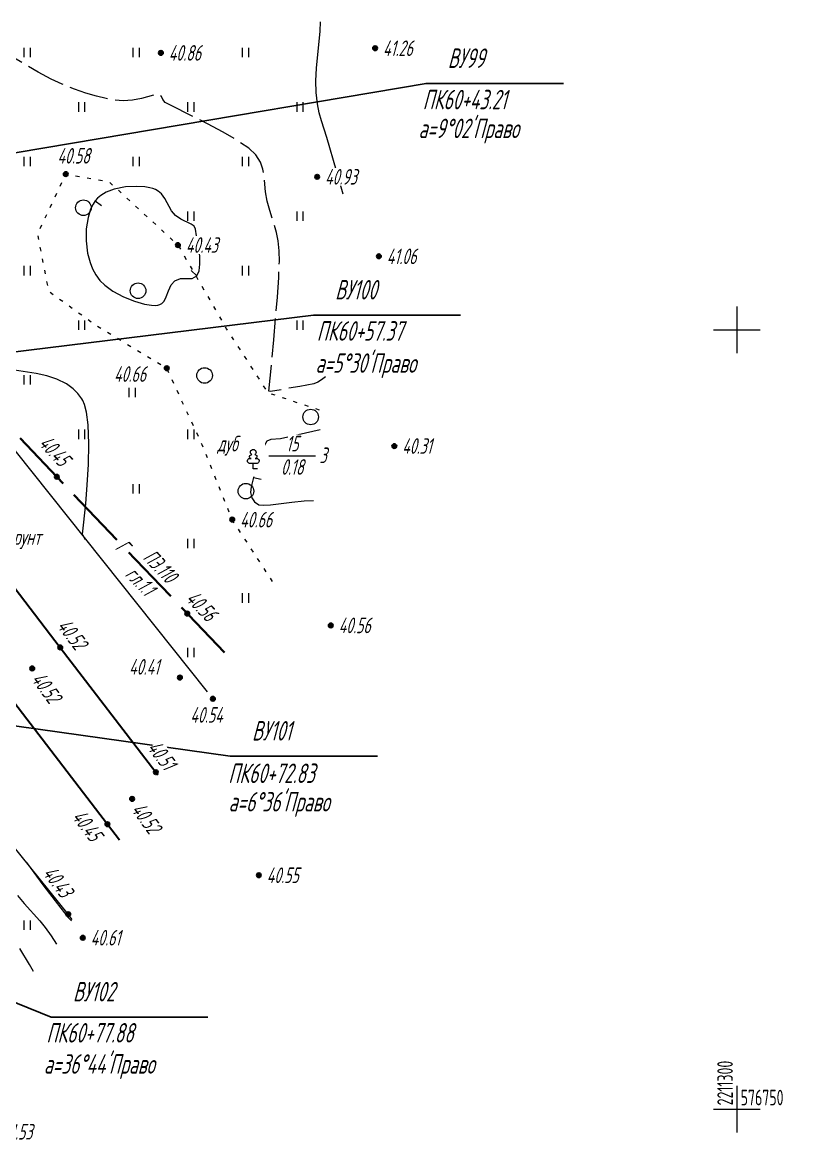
# Model space of a CAD drawing. Extents: x 2208637 to 2213412, y 575334 to 577367.
# Drawn here: x 2211254.2 to 2211303.8, y 576748 to 576819.7 of the extents above; entities that cross this region are included whole.
import ezdxf
from ezdxf.enums import TextEntityAlignment as Align

# ---------------------------------------------------------------- set-up
doc = ezdxf.new("R2010")
doc.units = 0
doc.header["$LTSCALE"] = 0.5
for name, pattern in [('2000_366_2', [1.5, 0.5, -1]), ('500_122_1_2', [10, 8, -2]), ('500_329_3', [6, 5, -1])]:
    doc.linetypes.add(name, pattern=pattern)
doc.layers.get('0').update_dxf_attribs({"lineweight": 25})
for name, color, linetype, lineweight in [('ИИ_ГАЗОПРОВОДЫ', 150, 'Continuous', 25), ('ИИ_ГОРИЗОНТАЛИ_ОСН', 32, 'Continuous', 15), ('ИИ_ДОРОГИ_АД', 7, 'Continuous', 25), ('ИИ_КООРДИНАТНАЯ_СЕТКА', 3, 'Continuous', 25), ('ИИ_ОТМЕТКИ', 7, 'Continuous', 25), ('ИИ_ТРАССЫ_КЛС', 5, 'Continuous', 40), ('ИИ_УГОДЬЯ', 7, 'Continuous', 25)]:
    doc.layers.add(name, color=color, linetype=linetype, lineweight=lineweight)
doc.styles.add('BM431', font='', dxfattribs={"height": 1})
doc.styles.add('D431', font='', dxfattribs={"height": 1})
doc.styles.add('GOST 2.304', font='cs_gost2304.shx', dxfattribs={"width": 0.8, "oblique": 15})
doc.styles.get('BM431').set_extended_font_data('bm431', italic=True)
doc.styles.get('D431').set_extended_font_data('D431', italic=True)

# ---------------------------------------------------------------- blocks, each defined once
blk = doc.blocks.new('500_12')
at = {"color": 0, "linetype": 'Continuous', "lineweight": -2, "flags": 128}
for points in [[(0, 3), (0, -3)], [(-3, 0), (3, 0)]]:
    blk.add_lwpolyline(points, dxfattribs=at)
at = {"color": 7, "linetype": 'Continuous', "lineweight": -2, "style": 'D431'}
blk.add_attdef('Вертикальная_подпись', (-0.5, 0.5), '', height=2, rotation=90, dxfattribs=at)
blk.add_attdef('Горизонтальная_подпись', (0.5, 0.5), '', height=2, dxfattribs=at)
blk = doc.blocks.new('500_329_6')
at = {"color": 0, "linetype": 'Continuous', "lineweight": -2}
blk.add_lwpolyline([(0, 0), (1, 0)], dxfattribs=at)
blk = doc.blocks.new('500_401')
at = {"color": 0, "linetype": 'Continuous', "lineweight": -2}
for points in [[(-0.4, 0), (-0.4, 1.2)], [(0.4, 0), (0.4, 1.2)]]:
    blk.add_lwpolyline(points, dxfattribs=at)
blk = doc.blocks.new('500_368')
at = {"color": 0, "linetype": 'Continuous', "lineweight": -2}
blk.add_circle((0, 0), 1, dxfattribs=at)
blk = doc.blocks.new('500_330_1')
at = {"linetype": 'Continuous', "lineweight": -2}
h = blk.add_hatch(color=0, dxfattribs=at)
h.dxf.hatch_style = 1
edge = h.paths.add_edge_path()
edge.add_arc((0, 0), 0.3, 0, 360)
at = {"color": 0, "linetype": 'Continuous', "lineweight": -2}
blk.add_circle((0, 0), 0.3, dxfattribs=at)
at = {"color": 0, "linetype": 'Continuous', "lineweight": -2, "style": 'GOST 2.304', "flags": 1}
for tag, p in [('Номер', (-1, -1)), ('Номер_рабочей_станции', (-1, -3.5))]:
    blk.add_attdef(tag, text='', height=2, dxfattribs=at).set_placement(p, align=Align.RIGHT)
at = {"color": 0, "linetype": 'Continuous', "lineweight": -2, "style": 'GOST 2.304'}
blk.add_attdef('Высота', (1, -1), '', height=2, dxfattribs=at)
at = {"color": 0, "linetype": 'Continuous', "lineweight": -2, "style": 'GOST 2.304', "flags": 1}
blk.add_attdef('Код', (0, -3.5), '', height=2, dxfattribs=at)
blk = doc.blocks.new('*U21')
at = {"color": 0, "linetype": 'Continuous', "lineweight": -2, "style": 'BM431'}
for tag, p in [('Характеристика', (3, 1.5)), ('Высота', (3, -3.5))]:
    blk.add_attdef(tag, p, '', height=2, dxfattribs=at)
at = {"color": 7, "linetype": 'Continuous', "lineweight": -2, "true_color": 0xffffff}
blk.add_wipeout([(0, 1.1), (0, -1.1), (1.2, -1.1), (1.2, 1.1)], dxfattribs=at)
at = {"color": 0, "linetype": 'Continuous', "lineweight": -2, "style": 'BM431'}
blk.add_attdef('Индекс_назначения_трубопровода', text='', height=2, dxfattribs=at).set_placement((0, 0), align=Align.MIDDLE_LEFT)
blk = doc.blocks.new('Лист 024_УС_ПК2+00-ПК8+57.26|2000_367_1')
at = {"color": 0, "linetype": 'Continuous', "lineweight": -2, "style": 'BM431'}
blk.add_attdef('Порода_деревьев_1', text='', height=2, dxfattribs=at).set_placement((-2, 2.25), align=Align.RIGHT)
at = {"color": 0, "linetype": 'Continuous', "lineweight": -2, "style": 'D431'}
blk.add_attdef('Расстояние_между_деревьями', text='', height=2, dxfattribs=at).set_placement((8.5, 1.75), align=Align.MIDDLE_LEFT)
at = {"color": 7, "linetype": 'Continuous', "lineweight": -2, "true_color": 0xffffff}
blk.add_wipeout([(-1.5, 4.5), (1.5, 4.5), (1.5, -1), (-1.5, -1)], dxfattribs=at)
at = {"color": 0, "linetype": 'Continuous', "lineweight": -2}
blk.add_lwpolyline([(0.56, 0), (0, 0), (0, 0.7), (-0.39, 0.7, -1.340077), (-0.26, 1.32, -0.944856), (-0.19, 1.84, -3.479234), (0.19, 1.84, -0.944856), (0.26, 1.32, -1.340077), (0.39, 0.7, 0), (0, 0.7, 0.669612)], format="xyb", dxfattribs=at)
blk.add_lwpolyline([(2, 1.7), (8, 1.7)], dxfattribs=at)
at = {"color": 0, "linetype": 'Continuous', "lineweight": -2, "style": 'D431'}
blk.add_attdef('Высота_древостоя', text='', height=2, dxfattribs=at).set_placement((5, 2.25), align=Align.CENTER)
at = {"color": 0, "linetype": 'Continuous', "lineweight": -2, "style": 'BM431'}
blk.add_attdef('Порода_деревьев_2', text='', height=2, dxfattribs=at).set_placement((-2, -0.75), align=Align.RIGHT)
at = {"color": 0, "linetype": 'Continuous', "lineweight": -2, "style": 'D431'}
blk.add_attdef('Средняя_толщина_стволов', text='', height=2, dxfattribs=at).set_placement((5, 1.25), align=Align.TOP_CENTER)

msp = doc.modelspace()

# ---------------------------------------------------------------- linework, layer by layer
at = {"layer": 'ИИ_ГАЗОПРОВОДЫ', "linetype": '500_122_1_2', "lineweight": 40, "elevation": 629.549, "flags": 128}
msp.add_lwpolyline([(2211183.591, 576876.872), (2211186.516, 576871.351), (2211192.136, 576860.751), (2211194.105, 576858.431), (2211205.965, 576844.89), (2211213.428, 576836.486), (2211217.544, 576831.882), (2211223.02, 576825.757), (2211232.134, 576816.04), (2211236.684, 576811.279), (2211241.977, 576805.703), (2211251.484, 576795.729), (2211263.068, 576783.571), (2211267.382, 576779.049)], dxfattribs=at)
at = {"layer": 'ИИ_ГОРИЗОНТАЛИ_ОСН', "flags": 128}
for points, elevation in [([(2211274.769, 576808.718), (2211274.324, 576810.202), (2211273.709, 576812.344), (2211273.367, 576813.421), (2211273.23, 576813.93), (2211273.116, 576814.509), (2211273.025, 576815.225), (2211273.001, 576815.971), (2211273.044, 576816.789), (2211273.291, 576819.165), (2211273.315, 576819.758)], 41), ([(2211258.232, 576786.563), (2211258.091, 576786.81), (2211258.051, 576786.9), (2211258.251, 576788.835), (2211258.346, 576790.05), (2211258.417, 576791.372), (2211258.441, 576792.693), (2211258.395, 576793.906), (2211258.292, 576794.728), (2211258.169, 576795.221), (2211258.062, 576795.479), (2211258, 576795.583), (2211257.736, 576795.927), (2211257.441, 576796.219), (2211257.006, 576796.537), (2211256.406, 576796.837), (2211255.759, 576797.049), (2211255.079, 576797.199), (2211253.685, 576797.407), (2211252.903, 576797.456), (2211252.173, 576797.401), (2211251.504, 576797.282), (2211250.366, 576797.015), (2211249.91, 576796.946)], 40.5), ([(2211273.292, 576793.58), (2211270.741, 576793.012), (2211270.123, 576792.978), (2211269.87, 576792.858), (2211269.7, 576792.563), (2211269.47, 576791.989), (2211269.224, 576791.268), (2211269.004, 576790.534), (2211268.853, 576789.921), (2211268.812, 576789.562), (2211268.905, 576789.228), (2211269.082, 576788.969), (2211269.36, 576788.78), (2211269.637, 576788.746), (2211270.107, 576788.78), (2211271.46, 576788.95), (2211272.261, 576789.032), (2211272.851, 576789.063)], 40.5), ([(2211254.445, 576765.834), (2211255.567, 576764.317), (2211256.654, 576762.892), (2211257.132, 576762.31), (2211257.337, 576762.093)], 40.5), ([(2211253.872, 576763.705), (2211254.296, 576763.194), (2211255.303, 576762.084), (2211255.642, 576761.667), (2211256.029, 576761.133), (2211256.364, 576760.598)], 41), ([(2211254.896, 576758.837), (2211254.647, 576759.284), (2211254.028, 576760.32)], 41.5)]:
    msp.add_lwpolyline(points, dxfattribs=dict(at, elevation=elevation))
at = {"layer": 'ИИ_ГОРИЗОНТАЛИ_ОСН', "color": 32, "linetype": '500_329_3', "lineweight": 20, "elevation": 40.75, "flags": 128}
msp.add_lwpolyline([(2211273.625, 576796.99), (2211273.374, 576796.797), (2211273.14, 576796.642), (2211272.87, 576796.542), (2211271.982, 576796.373), (2211270.092, 576796.044), (2211269.991, 576796.06), (2211270.307, 576799.355), (2211270.54, 576802.109), (2211270.625, 576803.367), (2211270.671, 576804.395), (2211270.663, 576805.08), (2211270.588, 576805.718), (2211270.483, 576806.242), (2211270.354, 576806.704), (2211270.052, 576807.656), (2211269.891, 576808.251), (2211269.777, 576808.862), (2211269.689, 576809.862), (2211269.615, 576810.307), (2211269.457, 576810.755), (2211269.165, 576811.232), (2211268.709, 576811.656), (2211267.971, 576812.154), (2211267.053, 576812.687), (2211266.059, 576813.218), (2211263.633, 576814.437), (2211263.351, 576814.594), (2211263.199, 576814.792), (2211263.101, 576814.978), (2211262.938, 576815.109), (2211262.706, 576815.096), (2211261.823, 576814.846), (2211261.253, 576814.728), (2211260.651, 576814.693), (2211260.127, 576814.74), (2211259.558, 576814.84), (2211258.938, 576814.991), (2211258.264, 576815.195), (2211257.53, 576815.451), (2211256.733, 576815.759), (2211256.03, 576816.086), (2211255.204, 576816.532), (2211251.822, 576818.523), (2211251.243, 576818.826), (2211250.886, 576818.952), (2211250.463, 576818.934), (2211250.096, 576818.823), (2211249.768, 576818.661), (2211249.465, 576818.49), (2211249.229, 576818.324), (2211248.903, 576817.989), (2211248.665, 576817.835), (2211248.334, 576817.745), (2211247.954, 576817.712), (2211247.536, 576817.654), (2211247.09, 576817.49), (2211246.778, 576817.258), (2211246.533, 576816.971), (2211246.298, 576816.659), (2211246.015, 576816.351), (2211245.628, 576816.076), (2211245.21, 576815.879), (2211244.842, 576815.766), (2211244.479, 576815.704), (2211243.017, 576815.55), (2211240.948, 576815.407), (2211239.692, 576815.34), (2211238.455, 576815.29), (2211237.361, 576815.269), (2211236.534, 576815.285), (2211236.099, 576815.351), (2211235.777, 576815.577), (2211235.56, 576815.866), (2211235.05, 576816.824), (2211234.959, 576817.081), (2211234.852, 576817.321), (2211234.655, 576817.567), (2211234.265, 576817.826), (2211233.755, 576818.061), (2211233.053, 576818.324)], dxfattribs=at)
at = {"layer": 'ИИ_ГОРИЗОНТАЛИ_ОСН', "elevation": 40.5, "flags": 128}
msp.add_lwpolyline([(2211265.513, 576805.37), (2211265.465, 576805.65), (2211265.353, 576806.028), (2211265.295, 576806.454), (2211265.202, 576806.646), (2211265.013, 576806.787), (2211264.357, 576807.097), (2211263.996, 576807.344), (2211263.752, 576807.644), (2211263.319, 576808.429), (2211263.098, 576808.721), (2211262.892, 576808.902), (2211262.729, 576808.997), (2211262.557, 576809.063), (2211262.369, 576809.113), (2211262.035, 576809.17), (2211261.516, 576809.208), (2211260.802, 576809.176), (2211260.083, 576809.037), (2211259.554, 576808.836), (2211259.208, 576808.625), (2211259.01, 576808.453), (2211258.854, 576808.27), (2211258.726, 576808.074), (2211258.563, 576807.735), (2211258.399, 576807.216), (2211258.284, 576806.488), (2211258.272, 576805.712), (2211258.368, 576804.931), (2211258.524, 576804.331), (2211258.69, 576803.91), (2211258.897, 576803.524), (2211259.161, 576803.176), (2211259.484, 576802.86), (2211259.983, 576802.492), (2211260.672, 576802.117), (2211261.375, 576801.838), (2211262.028, 576801.658), (2211262.473, 576801.585), (2211262.74, 576801.573), (2211262.879, 576801.586), (2211263.004, 576801.622), (2211263.125, 576801.694), (2211263.269, 576801.85), (2211263.413, 576802.122), (2211263.558, 576802.511), (2211263.72, 576802.881), (2211263.956, 576803.156), (2211264.337, 576803.292), (2211265.076, 576803.298), (2211265.371, 576803.462), (2211265.518, 576803.781), (2211265.574, 576804.216), (2211265.571, 576804.682)], close=True, dxfattribs=at)
at = {"layer": 'ИИ_ДОРОГИ_АД', "lineweight": 20, "flags": 128}
for points in [[(2211234.671, 576816.139), (2211235.65, 576814.817), (2211248.413, 576798.8), (2211252.58, 576793.64), (2211266.041, 576776.785)], [(2211257.385, 576762.172), (2211257.13, 576762.51), (2211247.432, 576774.517), (2211240.32, 576785.12), (2211226.75, 576805.08), (2211226.172, 576805.931)]]:
    msp.add_lwpolyline(points, dxfattribs=at)
at = {"layer": 'ИИ_ДОРОГИ_АД', "lineweight": 30, "flags": 128}
for points in [[(2211231.769, 576812.668), (2211232.149, 576812.15), (2211239.752, 576801.862), (2211248.823, 576789.81), (2211256.616, 576779.63), (2211262.745, 576771.625), (2211262.88, 576771.449)], [(2211227.889, 576810.35), (2211228.524, 576809.483), (2211236.117, 576799.209), (2211245.257, 576787.066), (2211253.138, 576776.771), (2211259.636, 576768.283), (2211260.407, 576767.275)]]:
    msp.add_lwpolyline(points, dxfattribs=at)
at = {"layer": 'ИИ_ТРАССЫ_КЛС', "lineweight": 25, "flags": 128}
for points in [[(2211222.268, 576806.065), (2211280.079, 576815.808), (2211288.899, 576815.808)], [(2211215.123, 576793.842), (2211272.852, 576800.953), (2211282.294, 576800.953)], [(2211206.075, 576781.299), (2211267.521, 576772.656), (2211276.97, 576772.656)], [(2211202.671, 576777.573), (2211256.039, 576755.917), (2211266.081, 576755.917)]]:
    msp.add_lwpolyline(points, dxfattribs=at)
at = {"layer": 'ИИ_УГОДЬЯ', "linetype": '2000_366_2', "lineweight": 20, "flags": 128}
msp.add_lwpolyline([(2211270.231, 576783.858), (2211267.644, 576787.827), (2211265.724, 576792.621), (2211263.445, 576797.535), (2211258.886, 576800.292), (2211255.887, 576802.449), (2211255.167, 576806.165), (2211256.966, 576810), (2211259.726, 576809.521), (2211264.165, 576805.445), (2211267.284, 576800.052), (2211269.923, 576795.977), (2211273.412, 576794.815)], dxfattribs=at)

# ---------------------------------------------------------------- block references
at = {"layer": 'ИИ_ГОРИЗОНТАЛИ_ОСН'}
for p, xscale, yscale, zscale, rotation in [((2211258.854, 576808.27, 40.5), 0.5, 0.5, 0.5, 323.2864912446366), ((2211265.371, 576803.462, 40.5), 0.4999999999999999, 0.4999999999999999, 0.4999999999999999, 137.2116761066131), ((2211269.004, 576790.534, 40.5), 0.5, 0.5, 0.5, 346.0958851117539)]:
    msp.add_blockref('500_329_6', p, dxfattribs=dict(at, xscale=xscale, yscale=yscale, zscale=zscale, rotation=rotation))
at = {"layer": 'ИИ_КООРДИНАТНАЯ_СЕТКА', "color": 3, "lineweight": 20, "xscale": 0.5, "yscale": 0.5, "zscale": 0.5}
msp.add_blockref('500_12', (2211300, 576800), dxfattribs=at)
at = {"layer": 'ИИ_УГОДЬЯ', "lineweight": 20, "xscale": 0.5, "yscale": 0.5, "zscale": 0.5}
for name, p in [('500_401', (2211254.5, 576817.5)), ('500_401', (2211261.5, 576817.5)), ('500_401', (2211268.5, 576817.5)), ('500_401', (2211258, 576814)), ('500_401', (2211265, 576814)), ('500_401', (2211272, 576814)), ('500_401', (2211254.5, 576810.5)), ('500_401', (2211261.5, 576810.5)), ('500_401', (2211268.5, 576810.5)), ('500_368', (2211258.098, 576807.839)), ('500_401', (2211265, 576807)), ('500_401', (2211272, 576807)), ('500_401', (2211254.5, 576803.5)), ('500_401', (2211268.5, 576803.5)), ('500_368', (2211261.605, 576802.514)), ('500_401', (2211258, 576800)), ('500_401', (2211272, 576800)), ('500_368', (2211265.872, 576797.075)), ('500_401', (2211254.5, 576796.5)), ('500_401', (2211261.241, 576795.676)), ('500_368', (2211272.673, 576794.412)), ('500_401', (2211258, 576793)), ('500_401', (2211265, 576793)), ('500_401', (2211261.5, 576789.5)), ('500_368', (2211268.52, 576789.655)), ('500_401', (2211265, 576786)), ('500_401', (2211268.5, 576782.5)), ('500_401', (2211265, 576779)), ('500_401', (2211254.5, 576761.5))]:
    msp.add_blockref(name, p, dxfattribs=at)

# ---------------------------------------------------------------- wipeouts: each hides what was drawn before it
at = {"lineweight": 0}
for points, layer in [([(2211299.82, 576750.3), (2211299.82, 576754.04), (2211298.603, 576754.04), (2211298.603, 576750.3)], 'ИИ_КООРДИНАТНАЯ_СЕТКА'), ([(2211300.3, 576750.18), (2211303.84, 576750.18), (2211303.84, 576751.378), (2211300.3, 576751.378)], 'ИИ_КООРДИНАТНАЯ_СЕТКА'), ([(2211277.427, 576817.5), (2211279.968, 576817.5), (2211279.968, 576818.717), (2211277.427, 576818.717)], 'ИИ_ОТМЕТКИ'), ([(2211277.667, 576804.15), (2211280.208, 576804.15), (2211280.208, 576805.348), (2211277.667, 576805.348)], 'ИИ_ОТМЕТКИ'), ([(2211278.657, 576791.98), (2211281.298, 576791.98), (2211281.298, 576793.12), (2211278.657, 576793.12)], 'ИИ_ОТМЕТКИ'), ([(2211269.967, 576764.44), (2211272.768, 576764.44), (2211272.768, 576765.58), (2211269.967, 576765.58)], 'ИИ_ОТМЕТКИ'), ([(2211253.019, 576747.986), (2211255.64, 576747.986), (2211255.64, 576749.126), (2211253.019, 576749.126)], 'ИИ_ОТМЕТКИ'), ([(2211281.532, 576816.721), (2211284.942, 576816.721), (2211284.942, 576818.146), (2211281.532, 576818.146)], 'ИИ_ТРАССЫ_КЛС'), ([(2211274.304, 576801.866), (2211278.239, 576801.866), (2211278.239, 576803.291), (2211274.304, 576803.291)], 'ИИ_ТРАССЫ_КЛС'), ([(2211267.479, 576769.016), (2211276.43, 576769.016), (2211276.43, 576770.513), (2211267.479, 576770.513)], 'ИИ_ТРАССЫ_КЛС'), ([(2211255.629, 576752.192), (2211265.48, 576752.192), (2211265.48, 576753.689), (2211255.629, 576753.689)], 'ИИ_ТРАССЫ_КЛС')]:
    msp.add_wipeout(points, dxfattribs=at).dxf.layer = layer

# ---------------------------------------------------------------- next in the draw order: block references
at = {"layer": 'ИИ_КООРДИНАТНАЯ_СЕТКА', "color": 3, "lineweight": 20}
ref = msp.add_blockref('500_12', (2211300, 576750), dxfattribs=dict(at, xscale=0.5, yscale=0.5, zscale=0.5))
ref.add_attrib('Горизонтальная_подпись', '576750', (2211300.25, 576750.25), dxfattribs={"layer": '0', "color": 7, "linetype": 'Continuous', "lineweight": -2, "height": 1, "style": 'GOST 2.304', "width": 0.8})
ref.add_attrib('Вертикальная_подпись', '2211300', (2211299.75, 576750.25), dxfattribs={"layer": '0', "color": 7, "linetype": 'Continuous', "lineweight": -2, "height": 1, "rotation": 90, "style": 'GOST 2.304', "width": 0.8})
at = {"layer": 'ИИ_ОТМЕТКИ'}
ref = msp.add_blockref('500_330_1', (2211276.81, 576818.07, 41.26), dxfattribs=dict(at, xscale=0.5, yscale=0.5, zscale=0.5))
ref.add_attrib('Высота', '41.26', (2211277.31, 576817.57, 41.26), dxfattribs={"layer": '0', "color": 0, "linetype": 'Continuous', "lineweight": -2, "height": 1, "style": 'GOST 2.304', "oblique": 15, "width": 0.8})
ref = msp.add_blockref('500_330_1', (2211277.05, 576804.72, 41.06), dxfattribs=dict(at, xscale=0.5, yscale=0.5, zscale=0.5))
ref.add_attrib('Высота', '41.06', (2211277.55, 576804.22, 41.06), dxfattribs={"layer": '0', "color": 0, "linetype": 'Continuous', "lineweight": -2, "height": 1, "style": 'GOST 2.304', "oblique": 15, "width": 0.8})
ref = msp.add_blockref('500_330_1', (2211278.04, 576792.55, 40.31), dxfattribs=dict(at, xscale=0.5, yscale=0.5, zscale=0.5))
ref.add_attrib('Высота', '40.31', (2211278.54, 576792.05, 40.31), dxfattribs={"layer": '0', "color": 0, "linetype": 'Continuous', "lineweight": -2, "height": 1, "style": 'GOST 2.304', "oblique": 15, "width": 0.8})
ref = msp.add_blockref('500_330_1', (2211269.35, 576765.01, 40.55), dxfattribs=dict(at, xscale=0.5, yscale=0.5, zscale=0.5))
ref.add_attrib('Высота', '40.55', (2211269.85, 576764.51, 40.55), dxfattribs={"layer": '0', "color": 0, "linetype": 'Continuous', "lineweight": -2, "height": 1, "style": 'GOST 2.304', "oblique": 15, "width": 0.8})
ref = msp.add_blockref('500_330_1', (2211252.402, 576748.556, 41.53), dxfattribs=dict(at, xscale=0.5, yscale=0.5, zscale=0.5))
ref.add_attrib('Высота', '41.53', (2211252.902, 576748.056), dxfattribs={"layer": '0', "color": 0, "linetype": 'Continuous', "lineweight": -2, "height": 1, "style": 'GOST 2.304', "oblique": 15, "width": 0.8})

# ---------------------------------------------------------------- next in the draw order: texts
at = {"layer": 'ИИ_ТРАССЫ_КЛС', "lineweight": 25, "style": 'GOST 2.304', "oblique": 15, "width": 0.8}
for s, p in [('ВУ99', (2211281.469, 576816.808)), ('ВУ100', (2211274.242, 576801.953)), ("а=36°44'Право", (2211255.558, 576752.279))]:
    msp.add_text(s, height=1.25, dxfattribs=at).set_placement(p)

# ---------------------------------------------------------------- next in the draw order: wipeouts: each hides what was drawn before it
at = {"lineweight": 0}
for points, layer in [([(2211260.065, 576785.896), (2211260.595, 576785.34), (2211261.42, 576786.127), (2211260.891, 576786.683)], 'ИИ_ГАЗОПРОВОДЫ'), ([(2211253.262, 576786.141), (2211256.42, 576786.141), (2211256.42, 576787.012), (2211253.262, 576787.012)], 'ИИ_ДОРОГИ_АД'), ([(2211263.686, 576817.202), (2211266.407, 576817.202), (2211266.407, 576818.399), (2211263.686, 576818.399)], 'ИИ_ОТМЕТКИ'), ([(2211256.548, 576810.599), (2211259.349, 576810.599), (2211259.349, 576811.739), (2211256.548, 576811.739)], 'ИИ_ОТМЕТКИ'), ([(2211273.709, 576809.25), (2211276.51, 576809.25), (2211276.51, 576810.39), (2211273.709, 576810.39)], 'ИИ_ОТМЕТКИ'), ([(2211264.782, 576804.875), (2211267.643, 576804.875), (2211267.643, 576806.015), (2211264.782, 576806.015)], 'ИИ_ОТМЕТКИ'), ([(2211260.177, 576796.597), (2211262.898, 576796.597), (2211262.898, 576797.795), (2211260.177, 576797.795)], 'ИИ_ОТМЕТКИ'), ([(2211255.207, 576792.526), (2211257.18, 576790.455), (2211258.005, 576791.241), (2211256.032, 576793.312)], 'ИИ_ОТМЕТКИ'), ([(2211268.261, 576787.257), (2211270.982, 576787.257), (2211270.982, 576788.455), (2211268.261, 576788.455)], 'ИИ_ОТМЕТКИ'), ([(2211264.634, 576782.565), (2211266.512, 576780.596), (2211267.379, 576781.422), (2211265.501, 576783.391)], 'ИИ_ОТМЕТКИ'), ([(2211256.377, 576780.853), (2211258.094, 576778.61), (2211259.06, 576779.35), (2211257.343, 576781.593)], 'ИИ_ОТМЕТКИ'), ([(2211274.582, 576780.471), (2211277.303, 576780.471), (2211277.303, 576781.669), (2211274.582, 576781.669)], 'ИИ_ОТМЕТКИ'), ([(2211261.143, 576777.814), (2211263.844, 576777.814), (2211263.844, 576778.954), (2211261.143, 576778.954)], 'ИИ_ОТМЕТКИ'), ([(2211254.725, 576777.443), (2211256.4, 576775.169), (2211257.38, 576775.891), (2211255.705, 576778.165)], 'ИИ_ОТМЕТКИ'), ([(2211265.072, 576774.73), (2211267.732, 576774.73), (2211267.732, 576775.87), (2211265.072, 576775.87)], 'ИИ_ОТМЕТКИ'), ([(2211262.155, 576773.047), (2211263.76, 576770.95), (2211264.665, 576771.643), (2211263.06, 576773.74)], 'ИИ_ОТМЕТКИ'), ([(2211261.13, 576769.077), (2211262.805, 576766.803), (2211263.785, 576767.525), (2211262.11, 576769.799)], 'ИИ_ОТМЕТКИ'), ([(2211257.328, 576768.6), (2211259.067, 576766.328), (2211259.972, 576767.021), (2211258.233, 576769.293)], 'ИИ_ОТМЕТКИ'), ([(2211255.464, 576764.993), (2211257.186, 576762.709), (2211258.096, 576763.395), (2211256.374, 576765.68)], 'ИИ_ОТМЕТКИ'), ([(2211258.677, 576760.434), (2211261.318, 576760.434), (2211261.318, 576761.632), (2211258.677, 576761.632)], 'ИИ_ОТМЕТКИ'), ([(2211279.658, 576812.214), (2211288.609, 576812.214), (2211288.609, 576813.736), (2211279.658, 576813.736)], 'ИИ_ТРАССЫ_КЛС'), ([(2211273.127, 576799.219), (2211280.687, 576799.219), (2211280.687, 576800.716), (2211273.127, 576800.716)], 'ИИ_ТРАССЫ_КЛС'), ([(2211273.055, 576797.158), (2211282.006, 576797.158), (2211282.006, 576798.616), (2211273.055, 576798.616)], 'ИИ_ТРАССЫ_КЛС'), ([(2211268.974, 576773.569), (2211272.709, 576773.569), (2211272.709, 576774.994), (2211268.974, 576774.994)], 'ИИ_ТРАССЫ_КЛС'), ([(2211267.45, 576770.841), (2211274.985, 576770.841), (2211274.985, 576772.362), (2211267.45, 576772.362)], 'ИИ_ТРАССЫ_КЛС'), ([(2211257.492, 576756.83), (2211261.456, 576756.83), (2211261.456, 576758.352), (2211257.492, 576758.352)], 'ИИ_ТРАССЫ_КЛС'), ([(2211255.784, 576754.192), (2211263.344, 576754.192), (2211263.344, 576755.689), (2211255.784, 576755.689)], 'ИИ_ТРАССЫ_КЛС'), ([(2211266.385, 576792.135), (2211268.326, 576792.135), (2211268.326, 576793.306), (2211266.385, 576793.306)], 'ИИ_УГОДЬЯ'), ([(2211271.217, 576792.135), (2211272.205, 576792.135), (2211272.205, 576793.275), (2211271.217, 576793.275)], 'ИИ_УГОДЬЯ'), ([(2211273.293, 576791.385), (2211274.061, 576791.385), (2211274.061, 576792.525), (2211273.293, 576792.525)], 'ИИ_УГОДЬЯ'), ([(2211270.613, 576790.635), (2211272.641, 576790.635), (2211272.641, 576791.775), (2211270.613, 576791.775)], 'ИИ_УГОДЬЯ')]:
    msp.add_wipeout(points, dxfattribs=at).dxf.layer = layer

# ---------------------------------------------------------------- next in the draw order: block references
at = {"layer": 'ИИ_ОТМЕТКИ'}
ref = msp.add_blockref('500_330_1', (2211263.069, 576817.772, 40.86), dxfattribs=dict(at, xscale=0.5, yscale=0.5, zscale=0.5))
ref.add_attrib('Высота', '40.86', (2211263.569, 576817.272, -27.24), dxfattribs={"layer": '0', "color": 0, "linetype": 'Continuous', "lineweight": -2, "height": 1, "style": 'GOST 2.304', "oblique": 15, "width": 0.8})
ref = msp.add_blockref('500_330_1', (2211256.966, 576810, 40.583), dxfattribs=dict(at, xscale=0.5, yscale=0.5, zscale=0.5))
ref.add_attrib('Высота', '40.58', (2211256.431, 576810.669), dxfattribs={"layer": '0', "color": 0, "linetype": 'Continuous', "lineweight": -2, "height": 1, "style": 'GOST 2.304', "oblique": 15, "width": 0.8})
ref = msp.add_blockref('500_330_1', (2211273.092, 576809.82, 40.926), dxfattribs=dict(at, xscale=0.5, yscale=0.5, zscale=0.5))
ref.add_attrib('Высота', '40.93', (2211273.592, 576809.32, -27.284), dxfattribs={"layer": '0', "color": 0, "linetype": 'Continuous', "lineweight": -2, "height": 1, "style": 'GOST 2.304', "oblique": 15, "width": 0.8})
ref = msp.add_blockref('500_330_1', (2211264.165, 576805.445, 40.435), dxfattribs=dict(at, xscale=0.5, yscale=0.5, zscale=0.5))
ref.add_attrib('Высота', '40.43', (2211264.665, 576804.945, -26.956), dxfattribs={"layer": '0', "color": 0, "linetype": 'Continuous', "lineweight": -2, "height": 1, "style": 'GOST 2.304', "oblique": 15, "width": 0.8})
ref = msp.add_blockref('500_330_1', (2211263.445, 576797.535, 40.661), dxfattribs=dict(at, xscale=0.5, yscale=0.5, zscale=0.5))
ref.add_attrib('Высота', '40.66', (2211260.06, 576796.667), dxfattribs={"layer": '0', "color": 0, "linetype": 'Continuous', "lineweight": -2, "height": 1, "style": 'GOST 2.304', "oblique": 15, "width": 0.8})
ref = msp.add_blockref('500_330_1', (2211256.395, 576790.574, 40.452), dxfattribs=dict(at, xscale=0.5, yscale=0.5, zscale=0.5, rotation=313.6161849374021))
ref.add_attrib('Высота', '40.45', (2211255.177, 576792.659), dxfattribs={"layer": '0', "color": 0, "linetype": 'Continuous', "lineweight": -2, "height": 1, "rotation": 313.61618, "style": 'GOST 2.304', "oblique": 15, "width": 0.8})
ref = msp.add_blockref('500_330_1', (2211267.644, 576787.827, 40.659), dxfattribs=dict(at, xscale=0.5, yscale=0.5, zscale=0.5))
ref.add_attrib('Высота', '40.66', (2211268.144, 576787.327, -27.106), dxfattribs={"layer": '0', "color": 0, "linetype": 'Continuous', "lineweight": -2, "height": 1, "style": 'GOST 2.304', "oblique": 15, "width": 0.8})
ref = msp.add_blockref('500_330_1', (2211256.616, 576779.63, 40.516), dxfattribs=dict(at, xscale=0.5, yscale=0.5, zscale=0.5, rotation=307.4355073085134))
ref.add_attrib('Высота', '40.52', (2211256.361, 576780.988), dxfattribs={"layer": '0', "color": 0, "linetype": 'Continuous', "lineweight": -2, "height": 1, "rotation": 307.43551, "style": 'GOST 2.304', "oblique": 15, "width": 0.8})
ref = msp.add_blockref('500_330_1', (2211273.965, 576781.041, 40.558), dxfattribs=dict(at, xscale=0.5, yscale=0.5, zscale=0.5))
ref.add_attrib('Высота', '40.56', (2211274.465, 576780.541), dxfattribs={"layer": '0', "color": 0, "linetype": 'Continuous', "lineweight": -2, "height": 1, "style": 'GOST 2.304', "oblique": 15, "width": 0.8})
ref = msp.add_blockref('500_330_1', (2211264.29, 576777.69, 40.41), dxfattribs=dict(at, xscale=0.5, yscale=0.5, zscale=0.5))
ref.add_attrib('Высота', '40.41', (2211261.026, 576777.884), dxfattribs={"layer": '0', "color": 0, "linetype": 'Continuous', "lineweight": -2, "height": 1, "style": 'GOST 2.304', "oblique": 15, "width": 0.8})
ref = msp.add_blockref('500_330_1', (2211254.818, 576778.278, 40.518), dxfattribs=dict(at, xscale=0.5, yscale=0.5, zscale=0.5, rotation=306.3744145757133))
ref.add_attrib('Высота', '40.52', (2211254.712, 576777.579, 40.907), dxfattribs={"layer": '0', "color": 0, "linetype": 'Continuous', "lineweight": -2, "height": 1, "rotation": 306.37441, "style": 'GOST 2.304', "oblique": 15, "width": 0.8})
ref = msp.add_blockref('500_330_1', (2211266.403, 576776.332, 40.537), dxfattribs=dict(at, xscale=0.5, yscale=0.5, zscale=0.5))
ref.add_attrib('Высота', '40.54', (2211264.955, 576774.8), dxfattribs={"layer": '0', "color": 0, "linetype": 'Continuous', "lineweight": -2, "height": 1, "style": 'GOST 2.304', "oblique": 15, "width": 0.8})
ref = msp.add_blockref('500_330_1', (2211262.745, 576771.625, 40.513), dxfattribs=dict(at, xscale=0.5, yscale=0.5, zscale=0.5, rotation=307.4355073085134))
ref.add_attrib('Высота', '40.51', (2211262.139, 576773.182), dxfattribs={"layer": '0', "color": 0, "linetype": 'Continuous', "lineweight": -2, "height": 1, "rotation": 307.43551, "style": 'GOST 2.304', "oblique": 15, "width": 0.8})
ref = msp.add_blockref('500_330_1', (2211261.223, 576769.912, 40.524), dxfattribs=dict(at, xscale=0.5, yscale=0.5, zscale=0.5, rotation=306.3744145757133))
ref.add_attrib('Высота', '40.52', (2211261.117, 576769.212, 40.902), dxfattribs={"layer": '0', "color": 0, "linetype": 'Continuous', "lineweight": -2, "height": 1, "rotation": 306.37441, "style": 'GOST 2.304', "oblique": 15, "width": 0.8})
ref = msp.add_blockref('500_330_1', (2211259.636, 576768.283, 40.454), dxfattribs=dict(at, xscale=0.5, yscale=0.5, zscale=0.5, rotation=307.4355073091683))
ref.add_attrib('Высота', '40.45', (2211257.313, 576768.735), dxfattribs={"layer": '0', "color": 0, "linetype": 'Continuous', "lineweight": -2, "height": 1, "rotation": 307.43551, "style": 'GOST 2.304', "oblique": 15, "width": 0.8})
ref = msp.add_blockref('500_330_1', (2211257.13, 576762.51, 40.43), dxfattribs=dict(at, xscale=0.5, yscale=0.5, zscale=0.5, rotation=307.016733884817))
ref.add_attrib('Высота', '40.43', (2211255.449, 576765.129), dxfattribs={"layer": '0', "color": 0, "linetype": 'Continuous', "lineweight": -2, "height": 1, "rotation": 307.01673, "style": 'GOST 2.304', "oblique": 15, "width": 0.8})
ref = msp.add_blockref('500_330_1', (2211258.06, 576761.004, 40.615), dxfattribs=dict(at, xscale=0.5, yscale=0.5, zscale=0.5))
ref.add_attrib('Высота', '40.61', (2211258.56, 576760.504, 40.615), dxfattribs={"layer": '0', "color": 0, "linetype": 'Continuous', "lineweight": -2, "height": 1, "style": 'GOST 2.304', "oblique": 15, "width": 0.8})
at = {"layer": 'ИИ_УГОДЬЯ', "lineweight": 20, "ltscale": 0.5}
ref = msp.add_blockref('Лист 024_УС_ПК2+00-ПК8+57.26|2000_367_1', (2211268.993, 576791.08), dxfattribs=dict(at, xscale=0.5, yscale=0.5, zscale=0.5))
ref.add_attrib('Порода_деревьев_1', 'дуб', dxfattribs={"layer": '0', "color": 0, "linetype": 'Continuous', "lineweight": -2, "height": 1, "style": 'GOST 2.304', "oblique": 15, "width": 0.8}).set_placement((2211267.993, 576792.205), align=Align.RIGHT)
ref.add_attrib('Высота_древостоя', '15', dxfattribs={"layer": '0', "color": 0, "linetype": 'Continuous', "lineweight": -2, "height": 1, "style": 'GOST 2.304', "oblique": 15, "width": 0.8}).set_placement((2211271.493, 576792.205), align=Align.CENTER)
ref.add_attrib('Средняя_толщина_стволов', '0.18', dxfattribs={"layer": '0', "color": 0, "linetype": 'Continuous', "lineweight": -2, "height": 1, "style": 'GOST 2.304', "oblique": 15, "width": 0.8}).set_placement((2211271.493, 576791.705), align=Align.TOP_CENTER)
ref.add_attrib('Расстояние_между_деревьями', '3', dxfattribs={"layer": '0', "color": 0, "linetype": 'Continuous', "lineweight": -2, "height": 1, "style": 'GOST 2.304', "oblique": 15, "width": 0.8}).set_placement((2211273.243, 576791.955), align=Align.MIDDLE_LEFT)

# ---------------------------------------------------------------- next in the draw order: texts
at = {"layer": 'ИИ_ДОРОГИ_АД', "ltscale": 0.5, "style": 'GOST 2.304', "oblique": 15, "width": 0.8}
msp.add_text('грунт', height=1, dxfattribs=at).set_placement((2211253.189, 576786.211, -88.25))
at = {"layer": 'ИИ_ТРАССЫ_КЛС', "lineweight": 25, "style": 'GOST 2.304', "oblique": 15, "width": 0.8}
for s, p in [('ПК60+57.37', (2211273.064, 576799.306)), ("а=5°30'Право", (2211272.984, 576797.246)), ('ВУ101', (2211268.912, 576773.656)), ('ПК60+72.83', (2211267.388, 576770.928)), ("а=6°36'Право", (2211267.408, 576769.103)), ('ВУ102', (2211257.429, 576756.917)), ('ПК60+77.88', (2211255.721, 576754.279))]:
    msp.add_text(s, height=1.25, dxfattribs=at).set_placement(p)

# ---------------------------------------------------------------- next in the draw order: wipeouts: each hides what was drawn before it
at = {"lineweight": 0}
for points, layer in [([(2211261.849, 576785.257), (2211264.063, 576782.935), (2211264.925, 576783.757), (2211262.712, 576786.079)], 'ИИ_ГАЗОПРОВОДЫ'), ([(2211279.922, 576814.065), (2211287.307, 576814.065), (2211287.307, 576815.587), (2211279.922, 576815.587)], 'ИИ_ТРАССЫ_КЛС')]:
    msp.add_wipeout(points, dxfattribs=at).dxf.layer = layer

# ---------------------------------------------------------------- next in the draw order: texts
at = {"layer": 'ИИ_ТРАССЫ_КЛС', "lineweight": 25, "style": 'GOST 2.304', "oblique": 15, "width": 0.8}
for s, p in [('ПК60+43.21', (2211279.859, 576814.152)), ("а=9°02'Право", (2211279.587, 576812.302))]:
    msp.add_text(s, height=1.25, dxfattribs=at).set_placement(p)

# ---------------------------------------------------------------- next in the draw order: wipeouts: each hides what was drawn before it
at = {"lineweight": 0}
msp.add_wipeout([(2211260.723, 576784.155), (2211262.547, 576782.241), (2211263.372, 576783.028), (2211261.548, 576784.942)], dxfattribs=at).dxf.layer = 'ИИ_ГАЗОПРОВОДЫ'

# ---------------------------------------------------------------- next in the draw order: block references
at = {"layer": 'ИИ_ГАЗОПРОВОДЫ', "linetype": '500_122_1_2', "ltscale": 0.5}
ref = msp.add_blockref('*U21', (2211260.443, 576786.326, 629.549), dxfattribs=dict(at, xscale=0.4999999999999999, yscale=0.4999999999999999, zscale=0.4999999999999999, rotation=313.6353349277448))
ref.add_attrib('Индекс_назначения_трубопровода', 'Г', dxfattribs={"layer": '0', "color": 0, "linetype": 'Continuous', "lineweight": -2, "height": 1, "rotation": 313.63533, "style": 'GOST 2.304', "oblique": 15, "width": 0.8}).set_placement((2211260.443, 576786.326, 629.549), align=Align.MIDDLE_LEFT)
ref.add_attrib('Характеристика', 'ПЭ.110', (2211261.865, 576785.341), dxfattribs={"layer": '0', "color": 0, "linetype": 'Continuous', "lineweight": -2, "height": 1, "rotation": 313.63533, "style": 'GOST 2.304', "oblique": 15, "width": 0.8})
ref.add_attrib('Высота', 'гл.1.1', (2211260.723, 576784.257), dxfattribs={"layer": '0', "color": 0, "linetype": 'Continuous', "lineweight": -2, "height": 1, "rotation": 313.63533, "style": 'GOST 2.304', "oblique": 15, "width": 0.8})

# ---------------------------------------------------------------- next in the draw order: block references
at = {"layer": 'ИИ_ОТМЕТКИ'}
ref = msp.add_blockref('500_330_1', (2211264.758, 576781.799, 40.561), dxfattribs=dict(at, xscale=0.5, yscale=0.5, zscale=0.5, rotation=313.6467996647918))
ref.add_attrib('Высота', '40.56', (2211264.604, 576782.697), dxfattribs={"layer": '0', "color": 0, "linetype": 'Continuous', "lineweight": -2, "height": 1, "rotation": 313.6468, "style": 'GOST 2.304', "oblique": 15, "width": 0.8})

doc.saveas('drawing.dxf')
